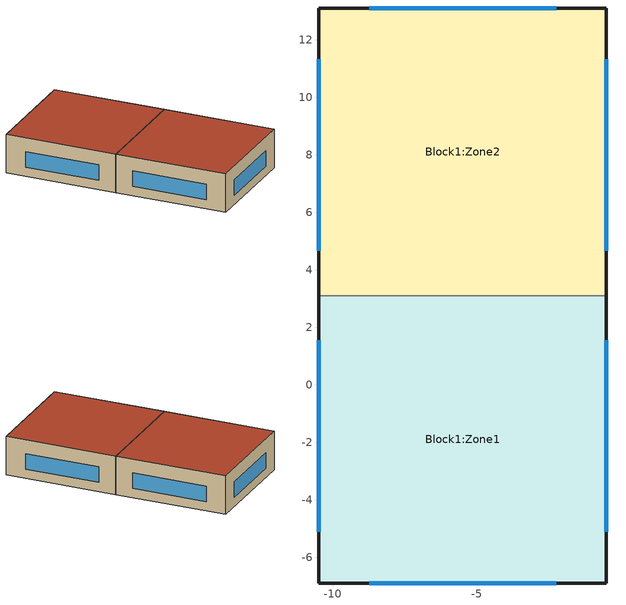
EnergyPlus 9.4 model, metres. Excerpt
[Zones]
Block1:Zone2
 floor ground (Project ground floor): -0.49,3.11 -10.49,3.11 -10.49,13.11 -0.49,13.11 z0
 wall outside (Project wall): -0.49,3.11 -0.49,13.11 -10.49,13.11 -10.49,3.11 z0:3.5
 wall to Block1:Zone1 (Project partition): -10.49,3.11 -0.49,3.11 z0:3.5
 window (Project external glazing - 1001): -0.49,4.67 -0.49,11.33 / -2.23,13.11 -8.74,13.11 / -10.49,11.33 -10.49,4.67 z0.84:2.26
 roof outside (Project flat roof): -10.49,3.11 -0.49,3.11 -0.49,13.11 -10.49,13.11 z3.5
Block1:Zone1
 floor ground (Project ground floor): -0.49,-6.89 -10.49,-6.89 -10.49,3.11 -0.49,3.11 z0
 wall outside (Project wall): -10.49,3.11 -10.49,-6.89 -0.49,-6.89 -0.49,3.11 z0:3.5
 window (Project external glazing - 1001): -0.49,-5.12 -0.49,1.55 / -10.49,1.55 -10.49,-5.12 / -8.74,-6.89 -2.23,-6.89 z0.84:2.26
 roof outside (Project flat roof): -10.49,-6.89 -0.49,-6.89 -0.49,3.11 -10.49,3.11 z3.5
[Site:Location]
Untitled (01-01:31-12)  (01-01:31-12): Latitude=37.18; Longitude=-3.78; Time Zone=1; Elevation {m}=570
[Site:GroundTemperature:BuildingSurface]
18, 18, 18, 18, 18, 18, 18, 18, 18, 18, 18, 18
[Site:GroundTemperature:Deep]
14, 14, 14, 14, 14, 14, 14, 14, 14, 14, 14, 14
[Site:GroundTemperature:Shallow]
14, 14, 14, 14, 14, 14, 14, 14, 14, 14, 14, 14
[Site:GroundTemperature:FCfactorMethod]
January FCfactorMethod ground temperature {C}=7.53; Februry FCfactorMethod ground temperature {C}=6.81; March FCfactorMethod ground temperature {C}=8.09; April FCfactorMethod ground temperature {C}=10.09; May FCfactorMethod ground temperature {C}=15.31; June FCfactorMethod ground temperature {C}=19.34; July FCfactorMethod ground temperature {C}=22.06; August FCfactorMethod ground temperature {C}=22.89; September FCfactorMethod ground temperature {C}=21.48; October FCfactorMethod ground temperature {C}=18.35; November FCfactorMethod ground temperature {C}=14.16; December FCfactorMethod ground temperature {C}=10.28
[Site:GroundReflectance]
0.2, 0.2, 0.2, 0.2, 0.2, 0.2, 0.2, 0.2, 0.2, 0.2, 0.2, 0.2
[Site:GroundReflectance:SnowModifier]
2, 2
[SizingPeriod:DesignDay] Day of Month=15; Humidity Condition Type=WetBulb; Barometric Pressure {N/M**2}=94662.2; Rain Indicator=No; Snow on ground indicator=No
Name | Month | Day Type -- used for schedules | Maximum Dry-Bulb Temperature {C} | Daily Dry-Bulb Temperature Range {C} | Wetbulb at Maximum Dry-Bulb{C} | Wind Speed {m/s} | Wind Direction {Degrees N=0, S=180} | Daylight Savings Time Indicator | Solar Model Indicator | Clearness {0.0 to 1.2} | Max Dry-Bulb {C} | Daily Temp Range {C} | Wet-Bulb at Max {C} | Wind Speed {M/Sec} | Clearness {0.0 to 1.2} - gives no sun (but does include long wave radiant heat exchange with sky)
Summer Design Day in Untitled (01-01:31-12) Jun | 6 | SummerDesignDay | 37.5 | 19.6 | 19.6 | 0 | 0 | Yes | ASHRAEClearSky | 0.98
Summer Design Day in Untitled (01-01:31-12) Jul | 7 | SummerDesignDay | 39.9 | 20.5 | 22.5 | 0 | 0 | Yes | ASHRAEClearSky | 0.98
Summer Design Day in Untitled (01-01:31-12) Aug | 8 | SummerDesignDay | 39.1 | 20 | 21.5 | 0 | 0 | Yes | ASHRAEClearSky | 0.98
Summer Design Day in Untitled (01-01:31-12) Sep | 9 | SummerDesignDay | 35.1 | 18.6 | 19.5 | 0 | 0 | Yes | ASHRAEClearSky | 0.98
Winter Design Day in Untitled (01-01:31-12) | 1 | WinterDesignDay |  |  |  |  | 210 | No |  |  | -3.7 | 0 | -3.7 | 0.4 | 0
[Building]
Building: North Axis=0; Terrain=Suburbs; Loads Convergence Tolerance=.04; Temperature Convergence Tolerance=.4; Solar Distribution=FullExterior; Maximum number of warmup days=25; Minimum number of warmup days=6
[Site:WaterMainsTemperature]
Calculation Method=Correlation; Annual Average Outdoor Air Temperature=10; Maximum Difference In Monthly Average Outdoor Air Temperatures=20
[Material:NoMass] Roughness=Rough; Thermal Emittance=0.9; Solar Absorptance=0.7; Visible Absorptance=0.7
Name | Resistance {m2-K/w}
3_RVAL_3 | .18
7_RVAL_2 | .15
[Construction]
Project ground floor: Urea Formaldehyde Foam_.1327, Cast Concrete_.1, Floor/Roof Screed_.07, Timber Flooring_.03
Project flat roof: Asphalt 1_.01, MW Glass Wool (rolls)_.1445, 3_RVAL_3, Plasterboard_.013
Project wall: Brickwork Outer_.1, XPS Extruded Polystyrene  - CO2 Blowing_.0795, Concrete Block (Medium)_.1, Gypsum Plastering_.013
Project partition: Gypsum Plasterboard_.025, 7_RVAL_2, Gypsum Plasterboard_.025
Project external glazing - 1001: 38, 1002, 2
[WindowMaterial:Gas]
1002: Gas type (Air - Argon - Krypton - Xenon - SF6 - Custom)=Air; Thickness {m}=.013
[WindowMaterial:Glazing] Optical data type {SpectralAverage or Spectral}=SpectralAverage; Thickness {m}=.003; IR transmittance at normal incidence=0; IR emissivity: front side=.84; Conductivity {W/m-K}=.9; Dirt Correction Factor for Solar and Visible Transmittance=1
Name | Solar transmittance at normal incidence | Solar reflectance at normal incidence: front side | Solar reflectance at normal incidence: back side | Visible transmittance at normal incidence | Visible reflectance at normal incidence: front side | Visible reflectance at normal incidence: back side | IR emissivity: back side
2 | .837 | .075 | .075 | .898 | .081 | .081 | .84
38 | .74 | .09 | .1 | .82 | .11 | .12 | .2
[Material] Roughness=Rough; Thermal Emittance=0.9
Name | Thickness {m} | Conductivity {w/m-K} | Density {kg/m3} | Specific Heat {J/kg-K} | Solar Absorptance | Visible Absorptance
Urea Formaldehyde Foam_.1327 | .1327 | 0.04 | 10 | 1400 | 0.6 | 0.6
Cast Concrete_.1 | .1 | 1.13 | 2000 | 1000 | 0.6 | 0.6
Floor/Roof Screed_.07 | .07 | 0.41 | 1200 | 840 | 0.73 | 0.73
Timber Flooring_.03 | .03 | 0.14 | 650 | 1200 | 0.78 | 0.78
Asphalt 1_.01 | .01 | 0.7 | 2100 | 1000 | 0.85 | 0.9
MW Glass Wool (rolls)_.1445 | .1445 | 0.04 | 12 | 840 | 0.6 | 0.6
Plasterboard_.013 | .013 | 0.25 | 2800 | 896 | 0.5 | 0.5
Brickwork Outer_.1 | .1 | 0.84 | 1700 | 800 | 0.7 | 0.7
XPS Extruded Polystyrene  - CO2 Blowing_.0795 | .0795 | 0.034 | 35 | 1400 | 0.6 | 0.6
Concrete Block (Medium)_.1 | .1 | 0.51 | 1400 | 1000 | 0.6 | 0.6
Gypsum Plastering_.013 | .013 | 0.4 | 1000 | 1000 | 0.5 | 0.5
Gypsum Plasterboard_.025 | .025 | 0.25 | 900 | 1000 | 0.5 | 0.5
[Zone] Relative North (to building)=0; Zone Type=1; Zone multiplier=1; Zone volume=317.415; Floor Area=90.69; Zone inside convection algorithm=TARP; Part Of Total Floor Area=Yes
Block1:Zone2; Block1:Zone1
[PEOPLE] Number of People SCHEDULE=Office_OpenOff_Occ; Number of People Calculation Method=People/Area; People per Zone Floor Area=.111; radiant fraction=.3; User Specified Sensible Fraction=AutoCalculate; CO2 generation rate per unit of activity level (units m3/s-W=3.82e-08; Enable ASHRAE 55 comfort warnings=No; MRT Calculation Type=ZoneAveraged; Work Efficiency SCHEDULE Name (0.0-1.0,real)=Work efficiency; Clothing Insulation Calculation Method=ClothingInsulationSchedule; Air Velocity SCHEDULE Name (units m/s, real)=Default Air Velocity for Comfort Calculations; Thermal Comfort Report Type=Fanger
Name | Zone | Activity level SCHEDULE Name (units W/person, real) | Clothing Insulation SCHEDULE Name (real)
People Block1:Zone2 | Block1:Zone2 | Activity Schedule 19 | Clothing Schedule 19
People Block1:Zone1 | Block1:Zone1 | Activity Schedule 26 | Clothing Schedule 26
[Lights] Lighting SCHEDULE=Office_OpenOff_Light; Design Level calculation method=Watts/Area; Watts per Zone Area {W/m2}=20; Return Air Fraction=0; Radiant fraction=.42; Fraction Visible=.18; Fraction Replaceable=1
Name | Zone | LightsEndUseKey
Block1:Zone2 General lighting | Block1:Zone2 | ELECTRIC EQUIPMENT#Block1:Zone2#GeneralLights
Block1:Zone1 General lighting | Block1:Zone1 | ELECTRIC EQUIPMENT#Block1:Zone1#GeneralLights
[OtherEquipment] Fuel Type=Electricity; Equipment SCHEDULE=Office_OpenOff_Equip; Design Level calculation method=Watts/Area; Watts per Zone Area {watts/m2}=11.77; Latent fraction=0; Radiant fraction=.2; Fraction Lost=0; Carbon Dioxide Generation Rate=0; End-use category=General
Name | Zone
Block1:Zone2 Equipment gain | Block1:Zone2
Block1:Zone1 Equipment gain | Block1:Zone1
[ZoneInfiltration:DesignFlowRate] Infiltration SCHEDULE=On 24/7; Design Volume Flow Rate calculation method=Flow/zone; Design Volume Flow Rate (m3/s)=.06172; Constant Term Coefficient=1; Temperature Term Coefficient=0; Velocity Term Coefficient=0; Velocity Squared Term Coefficient=0
Name | Zone
Block1:Zone2 Infiltration | Block1:Zone2
Block1:Zone1 Infiltration | Block1:Zone1
[ZoneControl:Thermostat:ThermalComfort] Averaging Method=PeopleAverage; Minimum Dry-Bulb Temperature Setpoint {C}=12.8; Maximum Dry-Bulb Temperature Setpoint {C}=40; Thermal Comfort Control Type Schedule=Zone Comfort Control Type Sched
Name | Zone | Thermal Comfort Control 1
Block1:Zone2 Comfort Control | Block1:Zone2 | Block1:Zone2 Dual Comfort Setpoint
Block1:Zone1 Comfort Control | Block1:Zone1 | Block1:Zone1 Dual Comfort Setpoint
[ThermostatSetpoint:ThermalComfort:Fanger:DualSetpoint]
Block1:Zone2 Dual Comfort Setpoint; Block1:Zone1 Dual Comfort Setpoint: PMV_H_SP, PMV_C_SP
[AirConditioner:VariableRefrigerantFlow]
VRF Outdoor Unit: On 24/7, autosize, 3.3, -80, 80, VRFCoolCapFT, VRFCoolCapFTBoundary, VRFCoolCapFTHi, VRFCoolEIRFT, VRFCoolEIRFTBoundary, VRFCoolEIRFTHi, CoolingEIRLowPLR, CoolingEIRHiPLR, CoolingCombRatio, VRFCPLFFPLR, autosize, 1, 3.4, -80, 80, VRFHeatCapFT, VRFHeatCapFTBoundary, VRFHeatCapFTHi, VRFHeatEIRFT, VRFHeatEIRFTBoundary, VRFHeatEIRFTHi, WetBulbTemperature, HeatingEIRLowPLR, HeatingEIRHiPLR, HeatingCombRatio, VRFCPLFFPLR, 0.2, , LoadPriority, , VRF Outdoor Unit Zone List, Yes, 50, 15, CoolingLengthCorrectionFactor, -0, 50, VRF Piping Correction Factor for Length in Heating Mode, 0, 15, 2, 0.5, 5, Resistive, Timed, , 0, autosize, 5, AirCooled, VRF Outdoor Unit Outdoor Air Node, , autosize, 0.9, autosize, autosize, , 0, 2, On 24/7, Electricity, -10, 40, VRF Heat Recovery Cooling Capacity Modifier, 0.5, 0.15, VRF Heat Recovery Cooling Energy Modifier, 1, 0, VRF Heat Recovery Heating Capacity Modifier, 1, 0.15, VRF Heat Recovery Heating Energy Modifier, 1, 0
[ZoneTerminalUnitList]
VRF Outdoor Unit Zone List: Block1:Zone2 VRF Indoor Unit, Block1:Zone1 VRF Indoor Unit
[ZoneControl:Thermostat]
Block1:Zone2 Thermostat: Block1:Zone2, Control type schedule: Always 4, ThermostatSetpoint:DualSetpoint, Block1:Zone2 Dual SP
Block1:Zone1 Thermostat: Block1:Zone1, Control type schedule: Always 4, ThermostatSetpoint:DualSetpoint, Block1:Zone1 Dual SP
[ThermostatSetpoint:DualSetpoint]
Block1:Zone2 Dual SP; Block1:Zone1 Dual SP: Heating set point schedule, Cooling set point schedule
[Sizing:Zone]
Block1:Zone2: TemperatureDifference, 14, 1, TemperatureDifference, 50, 1, 0.009, 0.004, Block1:Zone2 Design Specification Outdoor Air Object, 1.25, 1.15, DesignDay, 0, 0.00076, 0, 0, DesignDay, 0, 0.00203, 0.14158, 0.3, Block1:Zone2 Design Specification Zone Air Distribution Object, Yes, NeutralSupplyAir, autosize, autosize
Block1:Zone1: TemperatureDifference, 14, 1, TemperatureDifference, 50, 1, 0.009, 0.004, Block1:Zone1 Design Specification Outdoor Air Object, 1.25, 1.15, DesignDay, 0, 0.00076, 0, 0, DesignDay, 0, 0.00203, 0.14158, 0.3, Block1:Zone1 Design Specification Zone Air Distribution Object, Yes, NeutralSupplyAir, autosize, autosize
[DesignSpecification:OutdoorAir]
Block1:Zone2 Design Specification Outdoor Air Object; Block1:Zone1 Design Specification Outdoor Air Object: Flow/Person, 0.00944, 0, 0, 0, On 24/7
[DesignSpecification:ZoneAirDistribution]
Block1:Zone2 Design Specification Zone Air Distribution Object; Block1:Zone1 Design Specification Zone Air Distribution Object: 1, 1, , 0
[Zone equipment]
Block1:Zone2: Block1:Zone2 VRF Indoor Unit
Block1:Zone1: Block1:Zone1 VRF Indoor Unit
[ZoneHVAC:TerminalUnit:VariableRefrigerantFlow]
Block1:Zone2 VRF Indoor Unit: On 24/7, Block1:Zone2 VRF Indoor Unit Return, Block1:Zone2 VRF Indoor Unit Supply Outlet, autosize, autosize, autosize, autosize, 0, 0, 0, On 24/7, DrawThrough, Fan:ConstantVolume, Block1:Zone2 VRF Indoor Unit Supply Fan, , , Coil:Cooling:DX:VariableRefrigerantFlow, Block1:Zone2 VRF Indoor Unit DX Cooling Coil, Coil:Heating:DX:VariableRefrigerantFlow, Block1:Zone2 VRF Indoor Unit DX Heating Coil, 30, 20
Block1:Zone1 VRF Indoor Unit: On 24/7, Block1:Zone1 VRF Indoor Unit Return, Block1:Zone1 VRF Indoor Unit Supply Outlet, autosize, autosize, autosize, autosize, 0, 0, 0, On 24/7, DrawThrough, Fan:ConstantVolume, Block1:Zone1 VRF Indoor Unit Supply Fan, , , Coil:Cooling:DX:VariableRefrigerantFlow, Block1:Zone1 VRF Indoor Unit DX Cooling Coil, Coil:Heating:DX:VariableRefrigerantFlow, Block1:Zone1 VRF Indoor Unit DX Heating Coil, 30, 20
[Coil:Cooling:DX:VariableRefrigerantFlow]
Block1:Zone2 VRF Indoor Unit DX Cooling Coil: On 24/7, autosize, autosize, autosize, VRFTUCoolCapFT, VRFACCoolCapFFF, Block1:Zone2 VRF Indoor Unit Return, Block1:Zone2 VRF Indoor Unit DX Cooling Coil Outlet
Block1:Zone1 VRF Indoor Unit DX Cooling Coil: On 24/7, autosize, autosize, autosize, VRFTUCoolCapFT, VRFACCoolCapFFF, Block1:Zone1 VRF Indoor Unit Return, Block1:Zone1 VRF Indoor Unit DX Cooling Coil Outlet
[Coil:Heating:DX:VariableRefrigerantFlow]
Block1:Zone2 VRF Indoor Unit DX Heating Coil: On 24/7, autosize, autosize, Block1:Zone2 VRF Indoor Unit DX Cooling Coil Outlet, Block1:Zone2 VRF Indoor Unit DX Heating Coil Outlet, VRFTUHeatCapFT, VRFACCoolCapFFF
Block1:Zone1 VRF Indoor Unit DX Heating Coil: On 24/7, autosize, autosize, Block1:Zone1 VRF Indoor Unit DX Cooling Coil Outlet, Block1:Zone1 VRF Indoor Unit DX Heating Coil Outlet, VRFTUHeatCapFT, VRFACCoolCapFFF
[Fan:ConstantVolume]
Block1:Zone2 VRF Indoor Unit Supply Fan: On 24/7, 0.7, 100, autosize, 0.9, 1, Block1:Zone2 VRF Indoor Unit DX Heating Coil Outlet, Block1:Zone2 VRF Indoor Unit Supply Outlet, General
Block1:Zone1 VRF Indoor Unit Supply Fan: On 24/7, 0.7, 100, autosize, 0.9, 1, Block1:Zone1 VRF Indoor Unit DX Heating Coil Outlet, Block1:Zone1 VRF Indoor Unit Supply Outlet, General
[Schedule:Compact]
Work efficiency: Any Number, Through: 12/31, For: AllDays, Until: 24:00, 0
Zone Comfort Control Type Sched: Through: 12/31, For: AllDays, Until: 24:00, 4
On 24/7: Any Number, Through: 12/31, For: AllDays, Until: 24:00, 1
Heating set point schedule: Any Number, Through: 12/31, For: AllDays, Until: 24:00, 20
Cooling set point schedule: Any Number, Through: 12/31, For: AllDays, Until: 24:00, 24
Control type schedule: Always 4: Any Number, Through: 12/31, For: AllDays, Until: 24:00, 4
Office_OpenOff_Occ: Fraction, Through: 31 Dec, For: Weekdays SummerDesignDay, Until: 07:00, 0, Until: 08:00, 0.25, Until: 09:00, 0.5, Until: 12:00, 1, Until: 14:00, 0.75, Until: 17:00, 1, Until: 18:00, 0.5, Until: 19:00, 0.25, Until: 24:00, 0, For: Weekends, Until: 24:00, 0, For: Holidays, Until: 24:00, 0, For: WinterDesignDay AllOtherDays, Until: 24:00, 0
Office_OpenOff_Equip: Fraction, Through: 31 Dec, For: Weekdays SummerDesignDay, Until: 07:00, 0.05394, Until: 20:00, 1, Until: 24:00, 0.05394, For: Weekends, Until: 24:00, 0.05394, For: Holidays, Until: 24:00, 0.05394, For: WinterDesignDay AllOtherDays, Until: 24:00, 0
Office_OpenOff_Light: Fraction, Through: 31 Dec, For: Weekdays SummerDesignDay, Until: 07:00, 0, Until: 19:00, 1, Until: 24:00, 0, For: Weekends, Until: 24:00, 0, For: Holidays, Until: 24:00, 0, For: WinterDesignDay AllOtherDays, Until: 24:00, 0
Default Air Velocity for Comfort Calculations: Any Number, Through: 12/31, For: AllDays, Until: 24:00, 0.137
PMV_H_SP: Any Number, Through: 12/31, For: AllDays, Until: 24:00, -0.5
PMV_C_SP: Any Number, Through: 12/31, For: AllDays, Until: 24:00, 0.1
Activity Schedule 19; Activity Schedule 26: Any Number, Through: 12/31, For: AllDays, Until: 24:00, 110.7
Clothing Schedule 19; Clothing Schedule 26: Any Number, Through: 4/1, For: AllDays, Until: 24:00, 1, Through: 9/30, For: AllDays, Until: 24:00, .5, Through: 12/31, For: AllDays, Until: 24:00, 1
[Curve:Cubic]
Name | Coefficient 1 | Coefficient 2 | Coefficient 3 | Coefficient 4 | Minimum X | Maximum X | Minimum Curve Output | Maximum Curve Output | Input Units X | Output Units
VRFTUCoolCapFT | 0.504547 | 0.0288891 | -1.08194e-05 | 1.01359e-05 | 0 | 50 | 0.5 | 1.5 | Temperature | Dimensionless
VRFTUHeatCapFT | -0.390709 | 0.261815 | -0.0130432 | 0.000178132 | 0 | 50 | 0.5 | 1.5 | Temperature | Dimensionless
VRFCoolCapFTBoundary | 25.7347 | -0.0315004 | -0.014166 | 0 | 11 | 30 |  |  | Temperature
VRFCoolEIRFTBoundary | 25.7347 | -0.0315004 | -0.014166 | 0 | 15 | 24 |  |  | Temperature
CoolingEIRLowPLR | 0.462812 | -1.04024 | 2.17491 | -0.597482 | 0 | 1 |  |  | Temperature | Capacity
VRFHeatCapFTBoundary | -7.60009 | 3.0509 | -0.116284 | 0 | 15 | 27 |  |  | Temperature
VRFHeatEIRFTBoundary | -7.60009 | 3.0509 | -0.116284 | 0 | 15 | 27 | -20 | 15 | Temperature
HeatingEIRLowPLR | 0.140009 | 0.6415 | 0.133905 | 0.0845859 | 0 | 1 |  |  | Dimensionless | Dimensionless
[Curve:Quadratic]
Name | Coefficient 1 | Coefficient 2 | Coefficient 3 | Minimum X | Maximum X
VRFACCoolCapFFF | 0.8 | 0.2 | 0 | 0.5 | 1.5
CoolingEIRHiPLR | 1 | 0 | 0 | 1 | 1.5
VRFCPLFFPLR | 0.85 | 0.15 | 0 | 0 | 1
HeatingEIRHiPLR | 2.42944 | -2.23589 | 0.806452 | 1 | 1.5
[Curve:Biquadratic] Output Units=Dimensionless
Name | Coefficient 1 | Coefficient 2 | Coefficient 3 | Coefficient 4 | Coefficient 5 | Coefficient 6 | Minimum X | Maximum X | Minimum Y | Maximum Y | Input UnitsX | Input UnitsY
VRFCoolCapFT | 0.576883 | 0.017448 | 0.000583269 | -1.76324e-06 | -7.474e-09 | -1.30413e-07 | 15 | 24 | -5 | 23 | Temperature | Temperature
VRFCoolCapFTHi | 0.686736 | 0.0207631 | 0.0005447 | -0.0016218 | -4.259e-07 | -0.0003392 | 15 | 24 | 16 | 43 | Temperature | Temperature
VRFCoolEIRFT | 0.989011 | -0.0234797 | 0.000199711 | 0.00596834 | -1.0289e-07 | -0.00015686 | 15 | 24 | -5 | 23 | Temperature | Temperature
VRFCoolEIRFTHi | 0.143515 | 0.0186004 | -0.0003954 | 0.0248522 | 0.00016329 | -0.0006244 | 15 | 24 | 16 | 43 | Temperature | Temperature
VRFHeatCapFT | 1.0146 | -0.0025067 | -0.000141599 | 0.0269316 | 1.83538e-06 | -0.000358147 | 15 | 27 | -20 | 15 | Temperature | Temperature
VRFHeatCapFTHi | 1.16113 | 0.0274789 | -0.00168795 | 0.00178338 | 2.03208e-06 | -6.8969e-05 | 15 | 27 | -10 | 15 | Temperature | Temperature
VRFHeatEIRFT | 0.874655 | -0.0131975 | 0.00110307 | -0.0133118 | 0.00089017 | -0.00012766 | 15 | 27 | -20 | 12 | Temperature | Temperature
VRFHeatEIRFTHi | 2.50401 | -0.0573677 | 4.07336e-05 | -0.129597 | 0.00135839 | 0.00317047 | 15 | 27 | -10 | 15 | Temperature | Temperature
CoolingLengthCorrectionFactor | 1.06938 | -0.0014951 | 2.56E-06 | -0.11511 | 0.0511169 | -0.0004369 | 8 | 175 | 0.5 | 1.5 | Temperature | Temperature
VRF Piping Correction Factor for Length in Heating Mode | .989916 | .001961 | -.000036 | 0 | 0 | 0 | 7 | 106.5 | 1 | 1 | Distance | Dimensionless
VRF Heat Recovery Cooling Capacity Modifier; VRF Heat Recovery Heating Capacity Modifier | .9 | 0 | 0 | 0 | 0 | 0 | -100 | 100 | -100 | 100 | Temperature | Temperature
VRF Heat Recovery Cooling Energy Modifier; VRF Heat Recovery Heating Energy Modifier | 1.1 | 0 | 0 | 0 | 0 | 0 | -100 | 100 | -100 | 100 | Temperature | Temperature
[Curve:Linear] Minimum X=1; Maximum X=1.5
Name | Coefficient 1 | Coefficient 2
CoolingCombRatio | 0.618055 | 0.381945
HeatingCombRatio | 0.96034 | 0.03966
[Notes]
Geometry convention template : External measurements
Zone geometry and surface areas : 2-Outer
Zone volume calculation method : 1-Inner
Zone floor area calculation method : 1-Inner
Window to wall ratio method : 1-Inner
Hourly weather file: C:\ProgramData\DesignBuilder\Weather Data\ESP_GRANADA_SWEC.epw
